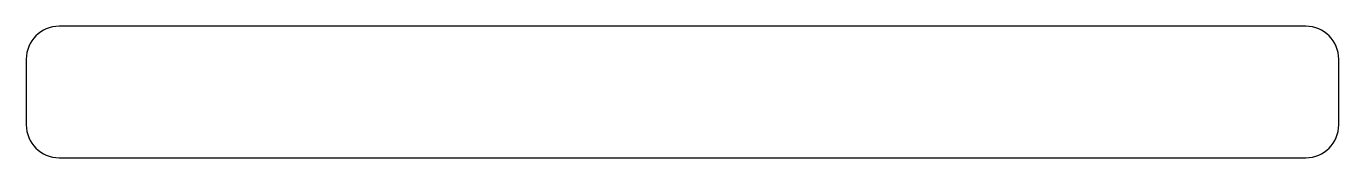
# Model space of a CAD drawing. Header units: inches. Extents: x 0 to 10, y -1 to 0.
import ezdxf

# ---------------------------------------------------------------- set-up
doc = ezdxf.new("R2010")
doc.units = ezdxf.units.IN
doc.layers.get('0').update_dxf_attribs({"linetype": 'CONTINUOUS'})

msp = doc.modelspace()

# ---------------------------------------------------------------- linework, layer by layer
msp.add_lwpolyline([(9.75, 0), (0.25, 0, 0.41421), (0, -0.25), (0, -0.75, 0.41421), (0.25, -1), (9.75, -1, 0.41421), (10, -0.75), (10, -0.25, 0.41421)], format="xyb", close=True)

doc.saveas('drawing.dxf')
